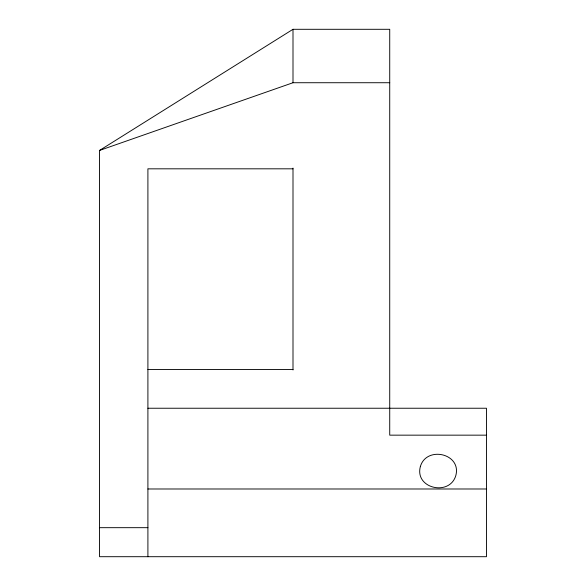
<?xml version="1.0" encoding="UTF-8"?>
<svg xmlns="http://www.w3.org/2000/svg" width="586" height="586" viewBox="0 0 586 586"><rect width="100%" height="100%" fill="white"/><g stroke="black" fill="none" stroke-linecap="round" stroke-linejoin="round"><path stroke-width="0.88" d="M147.906 408.237L486.461 408.237L486.461 556.7L99.539 556.7L99.539 150.441L293 29.3L389.727 29.3L389.727 435.156L486.461 435.156M99.539 150.441L293 82.729L389.727 82.729M293 168.819L147.906 168.819L147.906 556.7M147.906 369.546L293 369.546M147.906 488.988L486.461 488.988M99.539 527.678L147.906 527.678M293 29.3L293 82.729M293 168.101L293 369.964M420.338 466.632C414.507 488.702 449.85 496.51 455.842 475.458C461.673 453.388 426.337 445.58 420.338 466.632"/></g></svg>
